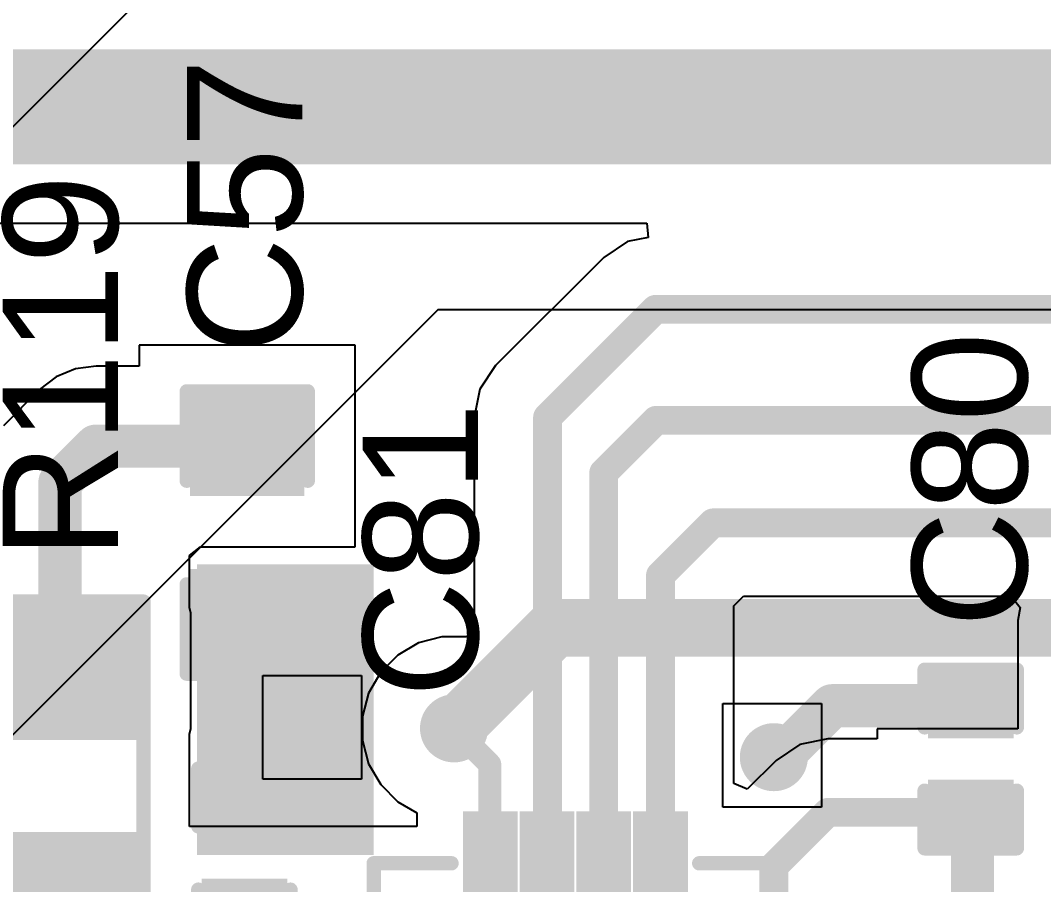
# Model space of a CAD drawing. Header units: millimetres. Extents: x 0 to 214, y 0 to 214.
# Drawn here: x 2.054 to 2.4091, y 0.7464 to 1.0465 of the extents above; entities that cross this region are included whole.
import ezdxf

# ---------------------------------------------------------------- set-up
doc = ezdxf.new("R2010")
doc.units = ezdxf.units.MM
doc.header["$MEASUREMENT"] = 0
for name, color, linetype in [('BottomLayer', 5, 'Continuous'), ('BottomSolder', 6, 'Continuous'), ('MultiLayer', 9, 'Continuous'), ('PadHoleLayer', 156, 'Continuous'), ('TopLayer', 1, 'Continuous'), ('TopOverlay', 2, 'Continuous'), ('TopPaste', 8, 'Continuous'), ('TopSolder', 216, 'Continuous'), ('ViaHoleLayer', 16, 'Continuous')]:
    doc.layers.add(name, color=color, linetype=linetype)
doc.styles.add('Arial', font='', dxfattribs={"height": 0.2})
doc.styles.get('Arial').set_extended_font_data('Arial')

# ---------------------------------------------------------------- blocks, each defined once
blk = doc.blocks.new('C__0402_123')
at = {"layer": 'TopLayer'}
for points in [[(-0.0275, -0.0125), (-0.0275, 0.0125), (-0.0095, 0.0125), (-0.0095, -0.0125)], [(0.0095, -0.0125), (0.0095, 0.0125), (0.0275, 0.0125), (0.0275, -0.0125)]]:
    blk.add_hatch(color=1, dxfattribs=at).paths.add_polyline_path(points)
at = {"layer": 'TopPaste'}
for points in [[(-0.0275, -0.0125), (-0.0275, 0.0125), (-0.0095, 0.0125), (-0.0095, -0.0125)], [(0.0095, -0.0125), (0.0095, 0.0125), (0.0275, 0.0125), (0.0275, -0.0125)]]:
    blk.add_hatch(color=8, dxfattribs=at).paths.add_polyline_path(points)
at = {"layer": 'TopSolder'}
for points in [[(-0.02986, -0.01486), (-0.02986, 0.01486), (-0.00714, 0.01486), (-0.00714, -0.01486)], [(0.00714, -0.01486), (0.00714, 0.01486), (0.02986, 0.01486), (0.02986, -0.01486)]]:
    blk.add_hatch(color=216, dxfattribs=at).paths.add_polyline_path(points)
at = {"layer": 'TopOverlay', "const_width": 0.005}
for points in [[(-0.031, -0.016), (-0.031, 0.016)], [(-0.011, 0.016), (-0.031, 0.016)], [(0.031, 0.016), (0.011, 0.016)], [(0.031, -0.016), (0.031, 0.016)], [(-0.011, -0.016), (-0.031, -0.016)], [(0.031, -0.016), (0.011, -0.016)]]:
    blk.add_lwpolyline(points, dxfattribs=at)
at = {"layer": 'TopOverlay', "const_width": 0.0025}
for points in [[(-0.03225, 0.016, 1), (-0.02975, 0.016, 1)], [(-0.03225, 0.016, 1), (-0.02975, 0.016, 1)], [(-0.01225, 0.016, 1), (-0.00975, 0.016, 1)], [(0.00975, 0.016, 1), (0.01225, 0.016, 1)], [(0.02975, 0.016, 1), (0.03225, 0.016, 1)], [(0.02975, 0.016, 1), (0.03225, 0.016, 1)], [(-0.03225, -0.016, 1), (-0.02975, -0.016, 1)], [(-0.03225, -0.016, 1), (-0.02975, -0.016, 1)], [(-0.01225, -0.016, 1), (-0.00975, -0.016, 1)], [(0.00975, -0.016, 1), (0.01225, -0.016, 1)], [(0.02975, -0.016, 1), (0.03225, -0.016, 1)], [(0.02975, -0.016, 1), (0.03225, -0.016, 1)]]:
    blk.add_lwpolyline(points, format="xyb", close=True, dxfattribs=at)
blk = doc.blocks.new('C__0402_124')
at = {"layer": 'TopLayer'}
for points in [[(-0.0275, -0.0125), (-0.0275, 0.0125), (-0.0095, 0.0125), (-0.0095, -0.0125)], [(0.0095, -0.0125), (0.0095, 0.0125), (0.0275, 0.0125), (0.0275, -0.0125)]]:
    blk.add_hatch(color=1, dxfattribs=at).paths.add_polyline_path(points)
at = {"layer": 'TopPaste'}
for points in [[(-0.0275, -0.0125), (-0.0275, 0.0125), (-0.0095, 0.0125), (-0.0095, -0.0125)], [(0.0095, -0.0125), (0.0095, 0.0125), (0.0275, 0.0125), (0.0275, -0.0125)]]:
    blk.add_hatch(color=8, dxfattribs=at).paths.add_polyline_path(points)
at = {"layer": 'TopSolder'}
for points in [[(-0.02986, -0.01486), (-0.02986, 0.01486), (-0.00714, 0.01486), (-0.00714, -0.01486)], [(0.00714, -0.01486), (0.00714, 0.01486), (0.02986, 0.01486), (0.02986, -0.01486)]]:
    blk.add_hatch(color=216, dxfattribs=at).paths.add_polyline_path(points)
at = {"layer": 'TopOverlay', "const_width": 0.005}
for points in [[(-0.031, 0.016), (-0.011, 0.016)], [(-0.031, 0.016), (-0.031, -0.016)], [(0.011, 0.016), (0.031, 0.016)], [(0.031, 0.016), (0.031, -0.016)], [(-0.031, -0.016), (-0.011, -0.016)], [(0.011, -0.016), (0.031, -0.016)]]:
    blk.add_lwpolyline(points, dxfattribs=at)
at = {"layer": 'TopOverlay', "const_width": 0.0025}
for points in [[(-0.03225, 0.016, 1), (-0.02975, 0.016, 1)], [(-0.03225, 0.016, 1), (-0.02975, 0.016, 1)], [(-0.01225, 0.016, 1), (-0.00975, 0.016, 1)], [(0.00975, 0.016, 1), (0.01225, 0.016, 1)], [(0.02975, 0.016, 1), (0.03225, 0.016, 1)], [(0.02975, 0.016, 1), (0.03225, 0.016, 1)], [(-0.03225, -0.016, 1), (-0.02975, -0.016, 1)], [(-0.03225, -0.016, 1), (-0.02975, -0.016, 1)], [(-0.01225, -0.016, 1), (-0.00975, -0.016, 1)], [(0.00975, -0.016, 1), (0.01225, -0.016, 1)], [(0.02975, -0.016, 1), (0.03225, -0.016, 1)], [(0.02975, -0.016, 1), (0.03225, -0.016, 1)]]:
    blk.add_lwpolyline(points, format="xyb", close=True, dxfattribs=at)
blk = doc.blocks.new('QFN_16_EP_3_6_3_6__128')
at = {"layer": 'BottomLayer'}
h = blk.add_hatch(color=5, dxfattribs=at)
edge = h.paths.add_edge_path()
edge.add_arc((-0.01969, 0.01969), 0.00984, 0, 360)
h = blk.add_hatch(color=5, dxfattribs=at)
edge = h.paths.add_edge_path()
edge.add_arc((0.01969, 0.01969), 0.00984, 0, 360)
h = blk.add_hatch(color=5, dxfattribs=at)
edge = h.paths.add_edge_path()
edge.add_arc((-0.01969, -0.01969), 0.00984, 0, 360)
h = blk.add_hatch(color=5, dxfattribs=at)
edge = h.paths.add_edge_path()
edge.add_arc((0.01969, -0.01969), 0.00984, 0, 360)
at = {"layer": 'BottomSolder'}
h = blk.add_hatch(color=6, dxfattribs=at)
edge = h.paths.add_edge_path()
edge.add_arc((-0.01969, 0.01969), 0.01384, 0, 360)
h = blk.add_hatch(color=6, dxfattribs=at)
edge = h.paths.add_edge_path()
edge.add_arc((0.01969, 0.01969), 0.01384, 0, 360)
h = blk.add_hatch(color=6, dxfattribs=at)
edge = h.paths.add_edge_path()
edge.add_arc((-0.01969, -0.01969), 0.01384, 0, 360)
h = blk.add_hatch(color=6, dxfattribs=at)
edge = h.paths.add_edge_path()
edge.add_arc((0.01969, -0.01969), 0.01384, 0, 360)
at = {"layer": 'MultiLayer'}
h = blk.add_hatch(color=9, dxfattribs=at)
edge = h.paths.add_edge_path()
edge.add_arc((-0.01969, 0.01969), 0.00984, 0, 360)
h = blk.add_hatch(color=9, dxfattribs=at)
edge = h.paths.add_edge_path()
edge.add_arc((0.01969, 0.01969), 0.00984, 0, 360)
h = blk.add_hatch(color=9, dxfattribs=at)
edge = h.paths.add_edge_path()
edge.add_arc((-0.01969, -0.01969), 0.00984, 0, 360)
h = blk.add_hatch(color=9, dxfattribs=at)
edge = h.paths.add_edge_path()
edge.add_arc((0.01969, -0.01969), 0.00984, 0, 360)
at = {"layer": 'PadHoleLayer'}
h = blk.add_hatch(color=156, dxfattribs=at)
edge = h.paths.add_edge_path()
edge.add_arc((-0.01969, 0.01969), 0.00591, 0, 360)
h = blk.add_hatch(color=156, dxfattribs=at)
edge = h.paths.add_edge_path()
edge.add_arc((0.01969, 0.01969), 0.00591, 0, 360)
h = blk.add_hatch(color=156, dxfattribs=at)
edge = h.paths.add_edge_path()
edge.add_arc((-0.01969, -0.01969), 0.00591, 0, 360)
h = blk.add_hatch(color=156, dxfattribs=at)
edge = h.paths.add_edge_path()
edge.add_arc((0.01969, -0.01969), 0.00591, 0, 360)
at = {"layer": 'TopLayer'}
for points in [[(-0.03504, 0.05276), (-0.03504, 0.08504), (-0.02402, 0.08504), (-0.02402, 0.05276)], [(-0.01535, 0.05276), (-0.01535, 0.08504), (-0.00433, 0.08504), (-0.00433, 0.05276)], [(0.00433, 0.05276), (0.00433, 0.08504), (0.01535, 0.08504), (0.01535, 0.05276)], [(0.02402, 0.05276), (0.02402, 0.08504), (0.03504, 0.08504), (0.03504, 0.05276)], [(-0.04213, -0.04213), (-0.04213, 0.04213), (0.04213, 0.04213), (0.04213, -0.04213)], [(-0.08504, 0.03504), (-0.05276, 0.03504), (-0.05276, 0.02402), (-0.08504, 0.02402)], [(0.05276, 0.03504), (0.08504, 0.03504), (0.08504, 0.02402), (0.05276, 0.02402)], [(-0.08504, 0.01535), (-0.05276, 0.01535), (-0.05276, 0.00433), (-0.08504, 0.00433)], [(0.05276, 0.01535), (0.08504, 0.01535), (0.08504, 0.00433), (0.05276, 0.00433)], [(-0.08504, -0.00433), (-0.05276, -0.00433), (-0.05276, -0.01535), (-0.08504, -0.01535)], [(0.05276, -0.00433), (0.08504, -0.00433), (0.08504, -0.01535), (0.05276, -0.01535)], [(-0.08504, -0.02402), (-0.05276, -0.02402), (-0.05276, -0.03504), (-0.08504, -0.03504)], [(0.05276, -0.02402), (0.08504, -0.02402), (0.08504, -0.03504), (0.05276, -0.03504)], [(-0.02402, -0.05276), (-0.02402, -0.08504), (-0.03504, -0.08504), (-0.03504, -0.05276)], [(-0.00433, -0.05276), (-0.00433, -0.08504), (-0.01535, -0.08504), (-0.01535, -0.05276)], [(0.01535, -0.05276), (0.01535, -0.08504), (0.00433, -0.08504), (0.00433, -0.05276)], [(0.03504, -0.05276), (0.03504, -0.08504), (0.02402, -0.08504), (0.02402, -0.05276)]]:
    blk.add_hatch(color=1, dxfattribs=at).paths.add_polyline_path(points)
h = blk.add_hatch(color=1, dxfattribs=at)
edge = h.paths.add_edge_path()
edge.add_arc((-0.01969, 0.01969), 0.00984, 0, 360)
h = blk.add_hatch(color=1, dxfattribs=at)
edge = h.paths.add_edge_path()
edge.add_arc((0.01969, 0.01969), 0.00984, 0, 360)
h = blk.add_hatch(color=1, dxfattribs=at)
edge = h.paths.add_edge_path()
edge.add_arc((-0.01969, -0.01969), 0.00984, 0, 360)
h = blk.add_hatch(color=1, dxfattribs=at)
edge = h.paths.add_edge_path()
edge.add_arc((0.01969, -0.01969), 0.00984, 0, 360)
at = {"layer": 'TopPaste'}
for points in [[(-0.03504, 0.05276), (-0.03504, 0.08504), (-0.02402, 0.08504), (-0.02402, 0.05276)], [(-0.01535, 0.05276), (-0.01535, 0.08504), (-0.00433, 0.08504), (-0.00433, 0.05276)], [(0.00433, 0.05276), (0.00433, 0.08504), (0.01535, 0.08504), (0.01535, 0.05276)], [(0.02402, 0.05276), (0.02402, 0.08504), (0.03504, 0.08504), (0.03504, 0.05276)], [(-0.04213, -0.04213), (-0.04213, 0.04213), (0.04213, 0.04213), (0.04213, -0.04213)], [(-0.08504, 0.03504), (-0.05276, 0.03504), (-0.05276, 0.02402), (-0.08504, 0.02402)], [(0.05276, 0.03504), (0.08504, 0.03504), (0.08504, 0.02402), (0.05276, 0.02402)], [(-0.08504, 0.01535), (-0.05276, 0.01535), (-0.05276, 0.00433), (-0.08504, 0.00433)], [(0.05276, 0.01535), (0.08504, 0.01535), (0.08504, 0.00433), (0.05276, 0.00433)], [(-0.08504, -0.00433), (-0.05276, -0.00433), (-0.05276, -0.01535), (-0.08504, -0.01535)], [(0.05276, -0.00433), (0.08504, -0.00433), (0.08504, -0.01535), (0.05276, -0.01535)], [(-0.08504, -0.02402), (-0.05276, -0.02402), (-0.05276, -0.03504), (-0.08504, -0.03504)], [(0.05276, -0.02402), (0.08504, -0.02402), (0.08504, -0.03504), (0.05276, -0.03504)], [(-0.02402, -0.05276), (-0.02402, -0.08504), (-0.03504, -0.08504), (-0.03504, -0.05276)], [(-0.00433, -0.05276), (-0.00433, -0.08504), (-0.01535, -0.08504), (-0.01535, -0.05276)], [(0.01535, -0.05276), (0.01535, -0.08504), (0.00433, -0.08504), (0.00433, -0.05276)], [(0.03504, -0.05276), (0.03504, -0.08504), (0.02402, -0.08504), (0.02402, -0.05276)]]:
    blk.add_hatch(color=8, dxfattribs=at).paths.add_polyline_path(points)
at = {"layer": 'TopSolder'}
for points in [[(-0.03904, 0.04876), (-0.03904, 0.08904), (-0.02002, 0.08904), (-0.02002, 0.04876)], [(-0.01935, 0.04876), (-0.01935, 0.08904), (-0.00033, 0.08904), (-0.00033, 0.04876)], [(0.00033, 0.04876), (0.00033, 0.08904), (0.01935, 0.08904), (0.01935, 0.04876)], [(0.02002, 0.04876), (0.02002, 0.08904), (0.03904, 0.08904), (0.03904, 0.04876)], [(-0.04613, -0.04613), (-0.04613, 0.04613), (0.04613, 0.04613), (0.04613, -0.04613)], [(-0.08904, 0.03904), (-0.04876, 0.03904), (-0.04876, 0.02002), (-0.08904, 0.02002)], [(0.04876, 0.03904), (0.08904, 0.03904), (0.08904, 0.02002), (0.04876, 0.02002)], [(-0.08904, 0.01935), (-0.04876, 0.01935), (-0.04876, 0.00033), (-0.08904, 0.00033)], [(0.04876, 0.01935), (0.08904, 0.01935), (0.08904, 0.00033), (0.04876, 0.00033)], [(-0.08904, -0.00033), (-0.04876, -0.00033), (-0.04876, -0.01935), (-0.08904, -0.01935)], [(0.04876, -0.00033), (0.08904, -0.00033), (0.08904, -0.01935), (0.04876, -0.01935)], [(-0.08904, -0.02002), (-0.04876, -0.02002), (-0.04876, -0.03904), (-0.08904, -0.03904)], [(0.04876, -0.02002), (0.08904, -0.02002), (0.08904, -0.03904), (0.04876, -0.03904)], [(-0.02002, -0.04876), (-0.02002, -0.08904), (-0.03904, -0.08904), (-0.03904, -0.04876)], [(-0.00033, -0.04876), (-0.00033, -0.08904), (-0.01935, -0.08904), (-0.01935, -0.04876)], [(0.01935, -0.04876), (0.01935, -0.08904), (0.00033, -0.08904), (0.00033, -0.04876)], [(0.03904, -0.04876), (0.03904, -0.08904), (0.02002, -0.08904), (0.02002, -0.04876)]]:
    blk.add_hatch(color=216, dxfattribs=at).paths.add_polyline_path(points)
h = blk.add_hatch(color=216, dxfattribs=at)
edge = h.paths.add_edge_path()
edge.add_arc((-0.01969, 0.01969), 0.01384, 0, 360)
h = blk.add_hatch(color=216, dxfattribs=at)
edge = h.paths.add_edge_path()
edge.add_arc((0.01969, 0.01969), 0.01384, 0, 360)
h = blk.add_hatch(color=216, dxfattribs=at)
edge = h.paths.add_edge_path()
edge.add_arc((-0.01969, -0.01969), 0.01384, 0, 360)
h = blk.add_hatch(color=216, dxfattribs=at)
edge = h.paths.add_edge_path()
edge.add_arc((0.01969, -0.01969), 0.01384, 0, 360)
at = {"layer": 'TopOverlay', "const_width": 0.005}
for points in [[(-0.07, 0.046), (-0.07, 0.071)], [(-0.07, 0.071), (-0.043, 0.071)], [(0.043, 0.071), (0.07, 0.071)], [(0.07, 0.046), (0.07, 0.071)], [(-0.09446, 0.03336), (-0.09146, 0.03036)], [(-0.09446, 0.02736), (-0.09446, 0.03336)], [(-0.09446, 0.02736), (-0.09146, 0.03036)], [(-0.07, -0.071), (-0.07, -0.046)], [(0.07, -0.071), (0.07, -0.046)], [(-0.07, -0.071), (-0.043, -0.071)], [(0.043, -0.071), (0.07, -0.071)]]:
    blk.add_lwpolyline(points, dxfattribs=at)
at = {"layer": 'TopOverlay', "const_width": 0.0025}
for points in [[(-0.07125, 0.071, 1), (-0.06875, 0.071, 1)], [(-0.07125, 0.071, 1), (-0.06875, 0.071, 1)], [(-0.04425, 0.071, 1), (-0.04175, 0.071, 1)], [(0.04175, 0.071, 1), (0.04425, 0.071, 1)], [(0.06875, 0.071, 1), (0.07125, 0.071, 1)], [(0.06875, 0.071, 1), (0.07125, 0.071, 1)], [(-0.07125, 0.046, 1), (-0.06875, 0.046, 1)], [(0.06875, 0.046, 1), (0.07125, 0.046, 1)], [(-0.09571, 0.03336, 1), (-0.09321, 0.03336, 1)], [(-0.09571, 0.03336, 1), (-0.09321, 0.03336, 1)], [(-0.09271, 0.03036, 1), (-0.09021, 0.03036, 1)], [(-0.09271, 0.03036, 1), (-0.09021, 0.03036, 1)], [(-0.09571, 0.02736, 1), (-0.09321, 0.02736, 1)], [(-0.09571, 0.02736, 1), (-0.09321, 0.02736, 1)], [(-0.07125, -0.046, 1), (-0.06875, -0.046, 1)], [(0.06875, -0.046, 1), (0.07125, -0.046, 1)], [(-0.07125, -0.071, 1), (-0.06875, -0.071, 1)], [(-0.07125, -0.071, 1), (-0.06875, -0.071, 1)], [(-0.04425, -0.071, 1), (-0.04175, -0.071, 1)], [(0.04175, -0.071, 1), (0.04425, -0.071, 1)], [(0.06875, -0.071, 1), (0.07125, -0.071, 1)], [(0.06875, -0.071, 1), (0.07125, -0.071, 1)]]:
    blk.add_lwpolyline(points, format="xyb", close=True, dxfattribs=at)
blk = doc.blocks.new('RES_0805_152')
at = {"layer": 'TopLayer'}
for points in [[(-0.06, 0.025), (-0.02, 0.025), (-0.02, -0.025), (-0.06, -0.025)], [(0.02, 0.025), (0.06, 0.025), (0.06, -0.025), (0.02, -0.025)]]:
    blk.add_hatch(color=1, dxfattribs=at).paths.add_polyline_path(points)
at = {"layer": 'TopPaste'}
for points in [[(-0.06, 0.025), (-0.02, 0.025), (-0.02, -0.025), (-0.06, -0.025)], [(0.02, 0.025), (0.06, 0.025), (0.06, -0.025), (0.02, -0.025)]]:
    blk.add_hatch(color=8, dxfattribs=at).paths.add_polyline_path(points)
at = {"layer": 'TopSolder'}
for points in [[(-0.064, 0.029), (-0.016, 0.029), (-0.016, -0.029), (-0.064, -0.029)], [(0.016, 0.029), (0.064, 0.029), (0.064, -0.029), (0.016, -0.029)]]:
    blk.add_hatch(color=216, dxfattribs=at).paths.add_polyline_path(points)
at = {"layer": 'TopOverlay', "const_width": 0.005}
for points in [[(0.064, 0.029), (-0.064, 0.029)], [(-0.064, -0.029), (-0.064, 0.029)], [(0.064, -0.029), (0.064, 0.029)], [(0.064, -0.029), (-0.064, -0.029)]]:
    blk.add_lwpolyline(points, dxfattribs=at)
at = {"layer": 'TopOverlay', "const_width": 0.0025}
for points in [[(-0.06525, 0.029, 1), (-0.06275, 0.029, 1)], [(-0.06525, 0.029, 1), (-0.06275, 0.029, 1)], [(0.06275, 0.029, 1), (0.06525, 0.029, 1)], [(0.06275, 0.029, 1), (0.06525, 0.029, 1)], [(-0.06525, -0.029, 1), (-0.06275, -0.029, 1)], [(-0.06525, -0.029, 1), (-0.06275, -0.029, 1)], [(0.06275, -0.029, 1), (0.06525, -0.029, 1)], [(0.06275, -0.029, 1), (0.06525, -0.029, 1)]]:
    blk.add_lwpolyline(points, format="xyb", close=True, dxfattribs=at)
blk = doc.blocks.new('C__0603_379')
at = {"layer": 'TopLayer'}
for points in [[(-0.015, 0.0175), (-0.015, -0.0175), (-0.045, -0.0175), (-0.045, 0.0175)], [(0.045, 0.0175), (0.045, -0.0175), (0.015, -0.0175), (0.015, 0.0175)]]:
    blk.add_hatch(color=1, dxfattribs=at).paths.add_polyline_path(points)
at = {"layer": 'TopPaste'}
for points in [[(-0.015, 0.0175), (-0.015, -0.0175), (-0.045, -0.0175), (-0.045, 0.0175)], [(0.045, 0.0175), (0.045, -0.0175), (0.015, -0.0175), (0.015, 0.0175)]]:
    blk.add_hatch(color=8, dxfattribs=at).paths.add_polyline_path(points)
at = {"layer": 'TopSolder'}
for points in [[(-0.01264, 0.01986), (-0.01264, -0.01986), (-0.04736, -0.01986), (-0.04736, 0.01986)], [(0.04736, 0.01986), (0.04736, -0.01986), (0.01264, -0.01986), (0.01264, 0.01986)]]:
    blk.add_hatch(color=216, dxfattribs=at).paths.add_polyline_path(points)
at = {"layer": 'TopOverlay', "const_width": 0.005}
for points in [[(-0.049, 0.021), (-0.049, -0.021)], [(-0.049, 0.021), (-0.018, 0.021)], [(0.018, 0.021), (0.049, 0.021)], [(0.049, 0.021), (0.049, -0.021)], [(-0.049, -0.021), (-0.018, -0.021)], [(0.018, -0.021), (0.049, -0.021)]]:
    blk.add_lwpolyline(points, dxfattribs=at)
at = {"layer": 'TopOverlay', "const_width": 0.0025}
for points in [[(-0.05025, 0.021, 1), (-0.04775, 0.021, 1)], [(-0.05025, 0.021, 1), (-0.04775, 0.021, 1)], [(-0.01925, 0.021, 1), (-0.01675, 0.021, 1)], [(0.01675, 0.021, 1), (0.01925, 0.021, 1)], [(0.04775, 0.021, 1), (0.05025, 0.021, 1)], [(0.04775, 0.021, 1), (0.05025, 0.021, 1)], [(-0.05025, -0.021, 1), (-0.04775, -0.021, 1)], [(-0.05025, -0.021, 1), (-0.04775, -0.021, 1)], [(-0.01925, -0.021, 1), (-0.01675, -0.021, 1)], [(0.01675, -0.021, 1), (0.01925, -0.021, 1)], [(0.04775, -0.021, 1), (0.05025, -0.021, 1)], [(0.04775, -0.021, 1), (0.05025, -0.021, 1)]]:
    blk.add_lwpolyline(points, format="xyb", close=True, dxfattribs=at)

msp = doc.modelspace()

# ---------------------------------------------------------------- hatches: boundary and pattern name
at = {"layer": 'BottomLayer'}
h = msp.add_hatch(color=5, dxfattribs=at)
edge = h.paths.add_edge_path()
edge.add_arc((2.15589, 0.80039), 0.01181, 0, 360)
h = msp.add_hatch(color=5, dxfattribs=at)
edge = h.paths.add_edge_path()
edge.add_arc((2.20452, 0.80067), 0.01181, 0, 360)
h = msp.add_hatch(color=5, dxfattribs=at)
edge = h.paths.add_edge_path()
edge.add_arc((2.31554, 0.79067), 0.01181, 0, 360)
at = {"layer": 'BottomSolder'}
h = msp.add_hatch(color=6, dxfattribs=at)
edge = h.paths.add_edge_path()
edge.add_arc((2.15589, 0.80039), 0.00591, 0, 360)
h = msp.add_hatch(color=6, dxfattribs=at)
edge = h.paths.add_edge_path()
edge.add_arc((2.20452, 0.80067), 0.00591, 0, 360)
h = msp.add_hatch(color=6, dxfattribs=at)
edge = h.paths.add_edge_path()
edge.add_arc((2.31554, 0.79067), 0.00591, 0, 360)
at = {"layer": 'TopLayer'}
for points in [[(2.11525, 0.75676), (2.17664, 0.75676), (2.17664, 0.85767), (2.11525, 0.85767)], [(1.86383, 0.80067), (2.09275, 0.80067), (2.09275, 0.84067), (1.86383, 0.84067)]]:
    msp.add_hatch(color=1, dxfattribs=at).paths.add_polyline_path(points)
h = msp.add_hatch(color=1, dxfattribs=at)
edge = h.paths.add_edge_path()
edge.add_arc((2.15589, 0.80039), 0.01181, 0, 360)
h = msp.add_hatch(color=1, dxfattribs=at)
edge = h.paths.add_edge_path()
edge.add_arc((2.20452, 0.80067), 0.01181, 0, 360)
h = msp.add_hatch(color=1, dxfattribs=at)
edge = h.paths.add_edge_path()
edge.add_arc((2.31554, 0.79067), 0.01181, 0, 360)
at = {"layer": 'TopSolder'}
h = msp.add_hatch(color=216, dxfattribs=at)
edge = h.paths.add_edge_path()
edge.add_arc((2.15589, 0.80039), 0.00591, 0, 360)
h = msp.add_hatch(color=216, dxfattribs=at)
edge = h.paths.add_edge_path()
edge.add_arc((2.20452, 0.80067), 0.00591, 0, 360)
h = msp.add_hatch(color=216, dxfattribs=at)
edge = h.paths.add_edge_path()
edge.add_arc((2.31554, 0.79067), 0.00591, 0, 360)
at = {"layer": 'ViaHoleLayer'}
h = msp.add_hatch(color=16, dxfattribs=at)
edge = h.paths.add_edge_path()
edge.add_arc((2.15589, 0.80039), 0.00591, 0, 360)
h = msp.add_hatch(color=16, dxfattribs=at)
edge = h.paths.add_edge_path()
edge.add_arc((2.20452, 0.80067), 0.00591, 0, 360)
h = msp.add_hatch(color=16, dxfattribs=at)
edge = h.paths.add_edge_path()
edge.add_arc((2.31554, 0.79067), 0.00591, 0, 360)

# ---------------------------------------------------------------- linework, layer by layer
at = {"layer": 'BottomLayer'}
for p, q in [((1.95305, 0.91122), (2.11656, 1.07473)), ((2.19891, 0.946), (2.03291, 0.78)), ((2.50888, 0.946), (2.19891, 0.946)), ((2.13818, 0.78308), (2.13818, 0.81905)), ((2.13818, 0.81905), (2.1724, 0.81905)), ((2.1724, 0.81905), (2.1724, 0.78308)), ((2.29783, 0.77335), (2.29783, 0.80933)), ((2.29783, 0.80933), (2.33205, 0.80933)), ((2.33205, 0.80933), (2.33205, 0.77335)), ((2.1724, 0.78308), (2.13818, 0.78308)), ((2.33205, 0.77335), (2.29783, 0.77335))]:
    msp.add_line(p, q, dxfattribs=at)
at = {"layer": 'BottomLayer', "const_width": 0.02}
for points in [[(2.20452, 0.80067), (2.23939, 0.83554)], [(2.23939, 0.83554), (2.43244, 0.83554)]]:
    msp.add_lwpolyline(points, dxfattribs=at)
at = {"layer": 'BottomLayer', "const_width": 0.01}
for points in [[(2.23439, 0.83554, 1), (2.24439, 0.83554, 1)], [(2.23439, 0.83554, 1), (2.24439, 0.83554, 1)], [(2.19952, 0.80067, 1), (2.20952, 0.80067, 1)]]:
    msp.add_lwpolyline(points, format="xyb", close=True, dxfattribs=at)
at = {"layer": 'TopLayer'}
for p, q in [((2.04026, 0.97613), (2.27139, 0.97613)), ((2.27139, 0.97613), (2.27188, 0.97113)), ((2.26474, 0.9697), (2.25647, 0.96418)), ((2.27188, 0.97113), (2.26474, 0.9697)), ((2.25647, 0.96418), (2.21895, 0.92666)), ((2.17025, 0.93367), (2.09525, 0.93367)), ((2.09525, 0.93367), (2.09525, 0.92641)), ((2.17025, 0.86367), (2.17025, 0.93367)), ((2.07309, 0.92546), (2.0664, 0.92269)), ((2.08027, 0.92641), (2.07309, 0.92546)), ((2.09525, 0.92641), (2.08027, 0.92641)), ((2.21895, 0.92666), (2.21343, 0.91839)), ((2.0664, 0.92269), (2.06066, 0.91829)), ((2.06066, 0.91829), (2.04813, 0.90576)), ((2.21343, 0.91839), (2.21149, 0.90864)), ((2.21149, 0.90864), (2.21149, 0.83462)), ((2.11275, 0.86067), (2.1165, 0.86367)), ((2.1165, 0.86367), (2.17025, 0.86367)), ((2.11275, 0.84264), (2.11275, 0.86067)), ((2.30166, 0.84321), (2.305, 0.84654)), ((2.305, 0.84654), (2.39786, 0.84654)), ((2.39786, 0.84654), (2.40102, 0.84265)), ((2.11314, 0.84067), (2.11275, 0.84264)), ((2.30166, 0.78787), (2.30166, 0.84321)), ((2.40102, 0.84265), (2.40025, 0.83817)), ((2.11314, 0.80067), (2.11314, 0.84067)), ((2.40025, 0.83817), (2.40025, 0.83817)), ((2.40025, 0.83817), (2.40025, 0.80053)), ((2.21149, 0.83462), (2.20871, 0.83248)), ((2.20033, 0.83248), (2.19224, 0.83032)), ((2.20871, 0.83248), (2.20033, 0.83248)), ((2.19224, 0.83032), (2.18499, 0.82613)), ((2.18499, 0.82613), (2.17906, 0.8202)), ((2.17906, 0.8202), (2.17488, 0.81295)), ((2.17488, 0.81295), (2.17271, 0.80486)), ((2.17271, 0.80486), (2.17271, 0.79648)), ((2.11275, 0.7987), (2.11314, 0.80067)), ((2.40025, 0.80053), (2.35137, 0.80053)), ((2.35137, 0.80053), (2.35137, 0.79702)), ((2.11275, 0.76656), (2.11275, 0.7987)), ((2.17271, 0.79648), (2.17488, 0.78839)), ((2.33432, 0.79702), (2.32457, 0.79508)), ((2.35137, 0.79702), (2.33432, 0.79702)), ((2.32457, 0.79508), (2.3163, 0.78956)), ((2.17488, 0.78839), (2.17906, 0.78114)), ((2.3163, 0.78956), (2.3063, 0.77957)), ((2.30168, 0.78787), (2.30166, 0.78787)), ((2.30168, 0.78148), (2.30168, 0.78787)), ((2.3063, 0.77957), (2.30168, 0.78148)), ((2.17906, 0.78114), (2.18499, 0.77522)), ((2.18499, 0.77522), (2.19161, 0.7714)), ((2.19161, 0.7714), (2.19161, 0.76656)), ((2.19161, 0.76656), (2.11275, 0.76656))]:
    msp.add_line(p, q, dxfattribs=at)
for points, const_width in [([(2.02354, 1.01647), (2.57902, 1.01647)], 0.04), ([(2.23698, 0.90864), (2.27449, 0.94616)], 0.01), ([(2.27449, 0.94616), (2.53894, 0.94616)], 0.01), ([(2.23698, 0.7519), (2.23698, 0.90864)], 0.01), ([(2.25649, 0.88945), (2.27466, 0.90762)], 0.01), ([(2.27466, 0.90762), (2.46091, 0.90762)], 0.01), ([(2.06775, 0.88615), (2.08027, 0.89867)], 0.015), ([(2.08027, 0.89867), (2.13275, 0.89867)], 0.015), ([(2.06775, 0.82067), (2.06775, 0.88615)], 0.015), ([(2.25649, 0.75173), (2.25649, 0.88945)], 0.01), ([(2.27617, 0.85377), (2.29444, 0.87203)], 0.01), ([(2.29444, 0.87203), (2.44887, 0.87203)], 0.01), ([(2.27617, 0.75173), (2.27617, 0.85377)], 0.01), ([(2.31788, 0.79067), (2.33574, 0.80853)], 0.015), ([(2.33574, 0.80853), (2.37887, 0.80853)], 0.015), ([(2.37887, 0.80853), (2.37903, 0.80869)], 0.015), ([(2.37903, 0.80869), (2.38371, 0.80869)], 0.015), ([(2.38371, 0.80869), (2.38387, 0.80853)], 0.01), ([(2.20452, 0.80058), (2.20452, 0.80067)], 0.008), ([(2.20452, 0.80058), (2.21692, 0.78818)], 0.008), ([(2.31554, 0.79067), (2.31788, 0.79067)], 0.015), ([(2.21692, 0.75192), (2.21692, 0.78818)], 0.008), ([(2.3845, 0.72199), (2.3845, 0.77091)], 0.015), ([(2.31554, 0.75276), (2.33432, 0.77153)], 0.01), ([(2.33432, 0.77153), (2.38387, 0.77153)], 0.01), ([(2.38387, 0.77153), (2.3845, 0.77091)], 0.01), ([(2.2368, 0.75173), (2.23698, 0.7519)], 0.01), ([(2.31554, 0.71236), (2.31554, 0.75276)], 0.01)]:
    msp.add_lwpolyline(points, dxfattribs=dict(at, const_width=const_width))
for points, const_width in [([(2.27199, 0.94616, 1), (2.27699, 0.94616, 1)], 0.005), ([(2.27199, 0.94616, 1), (2.27699, 0.94616, 1)], 0.005), ([(2.23448, 0.90864, 1), (2.23948, 0.90864, 1)], 0.005), ([(2.23448, 0.90864, 1), (2.23948, 0.90864, 1)], 0.005), ([(2.27216, 0.90762, 1), (2.27716, 0.90762, 1)], 0.005), ([(2.27216, 0.90762, 1), (2.27716, 0.90762, 1)], 0.005), ([(2.07652, 0.89867, 1), (2.08402, 0.89867, 1)], 0.0075), ([(2.07652, 0.89867, 1), (2.08402, 0.89867, 1)], 0.0075), ([(2.129, 0.89867, 1), (2.1365, 0.89867, 1)], 0.0075), ([(2.064, 0.88615, 1), (2.0715, 0.88615, 1)], 0.0075), ([(2.064, 0.88615, 1), (2.0715, 0.88615, 1)], 0.0075), ([(2.25399, 0.88945, 1), (2.25899, 0.88945, 1)], 0.005), ([(2.25399, 0.88945, 1), (2.25899, 0.88945, 1)], 0.005), ([(2.29194, 0.87203, 1), (2.29694, 0.87203, 1)], 0.005), ([(2.29194, 0.87203, 1), (2.29694, 0.87203, 1)], 0.005), ([(2.27367, 0.85377, 1), (2.27867, 0.85377, 1)], 0.005), ([(2.27367, 0.85377, 1), (2.27867, 0.85377, 1)], 0.005), ([(2.064, 0.82067, 1), (2.0715, 0.82067, 1)], 0.0075), ([(2.33199, 0.80853, 1), (2.33949, 0.80853, 1)], 0.0075), ([(2.33199, 0.80853, 1), (2.33949, 0.80853, 1)], 0.0075), ([(2.37512, 0.80853, 1), (2.38262, 0.80853, 1)], 0.0075), ([(2.37512, 0.80853, 1), (2.38262, 0.80853, 1)], 0.0075), ([(2.37528, 0.80869, 1), (2.38278, 0.80869, 1)], 0.0075), ([(2.37528, 0.80869, 1), (2.38278, 0.80869, 1)], 0.0075), ([(2.37996, 0.80869, 1), (2.38746, 0.80869, 1)], 0.0075), ([(2.38121, 0.80869, 1), (2.38621, 0.80869, 1)], 0.005), ([(2.38137, 0.80853, 1), (2.38637, 0.80853, 1)], 0.005), ([(2.20252, 0.80067, 1), (2.20652, 0.80067, 1)], 0.004), ([(2.20252, 0.80058, 1), (2.20652, 0.80058, 1)], 0.004), ([(2.20252, 0.80058, 1), (2.20652, 0.80058, 1)], 0.004), ([(2.31179, 0.79067, 1), (2.31929, 0.79067, 1)], 0.0075), ([(2.31413, 0.79067, 1), (2.32163, 0.79067, 1)], 0.0075), ([(2.31413, 0.79067, 1), (2.32163, 0.79067, 1)], 0.0075), ([(2.21492, 0.78818, 1), (2.21892, 0.78818, 1)], 0.004), ([(2.21492, 0.78818, 1), (2.21892, 0.78818, 1)], 0.004), ([(2.38075, 0.77091, 1), (2.38825, 0.77091, 1)], 0.0075), ([(2.33182, 0.77153, 1), (2.33682, 0.77153, 1)], 0.005), ([(2.33182, 0.77153, 1), (2.33682, 0.77153, 1)], 0.005), ([(2.38137, 0.77153, 1), (2.38637, 0.77153, 1)], 0.005), ([(2.38137, 0.77153, 1), (2.38637, 0.77153, 1)], 0.005), ([(2.382, 0.77091, 1), (2.387, 0.77091, 1)], 0.005), ([(2.2343, 0.75173, 1), (2.2393, 0.75173, 1)], 0.005), ([(2.23448, 0.7519, 1), (2.23948, 0.7519, 1)], 0.005), ([(2.23448, 0.7519, 1), (2.23948, 0.7519, 1)], 0.005), ([(2.25399, 0.75173, 1), (2.25899, 0.75173, 1)], 0.005), ([(2.27367, 0.75173, 1), (2.27867, 0.75173, 1)], 0.005), ([(2.31304, 0.75276, 1), (2.31804, 0.75276, 1)], 0.005), ([(2.31304, 0.75276, 1), (2.31804, 0.75276, 1)], 0.005), ([(2.21492, 0.75192, 1), (2.21892, 0.75192, 1)], 0.004)]:
    msp.add_lwpolyline(points, format="xyb", close=True, dxfattribs=dict(at, const_width=const_width))
at = {"layer": 'TopOverlay', "const_width": 0.005}
for points in [[(2.17284, 0.78287), (2.17284, 0.80177)], [(2.16664, 0.77667), (2.17284, 0.78287)], [(2.14775, 0.77667), (2.16664, 0.77667)]]:
    msp.add_lwpolyline(points, dxfattribs=at)
at = {"layer": 'TopOverlay', "const_width": 0.0025}
for points in [[(2.17159, 0.80177, 1), (2.17409, 0.80177, 1)], [(2.17159, 0.78287, 1), (2.17409, 0.78287, 1)], [(2.17159, 0.78287, 1), (2.17409, 0.78287, 1)], [(2.1465, 0.77667, 1), (2.149, 0.77667, 1)], [(2.16539, 0.77667, 1), (2.16789, 0.77667, 1)], [(2.16539, 0.77667, 1), (2.16789, 0.77667, 1)]]:
    msp.add_lwpolyline(points, format="xyb", close=True, dxfattribs=at)

# ---------------------------------------------------------------- block references
for name, p, rotation in [('C__0603_379', (2.13275, 0.86867), 90), ('RES_0805_152', (2.06775, 0.78067), 270), ('C__0402_124', (2.38387, 0.79003), 90), ('C__0402_123', (2.13175, 0.75567), 270)]:
    msp.add_blockref(name, p, dxfattribs=dict(rotation=rotation))
msp.add_blockref('QFN_16_EP_3_6_3_6__128', (2.24664, 0.68283))

# ---------------------------------------------------------------- texts
at = {"layer": 'TopOverlay', "style": 'Arial'}
for s, p in [('C57', (2.15186, 0.93072)), ('R119', (2.08786, 0.85939)), ('C80', (2.40348, 0.83572)), ('C81', (2.21286, 0.81138))]:
    msp.add_text(s, height=0.04, rotation=90, dxfattribs=at).set_placement(p)

doc.saveas('drawing.dxf')
